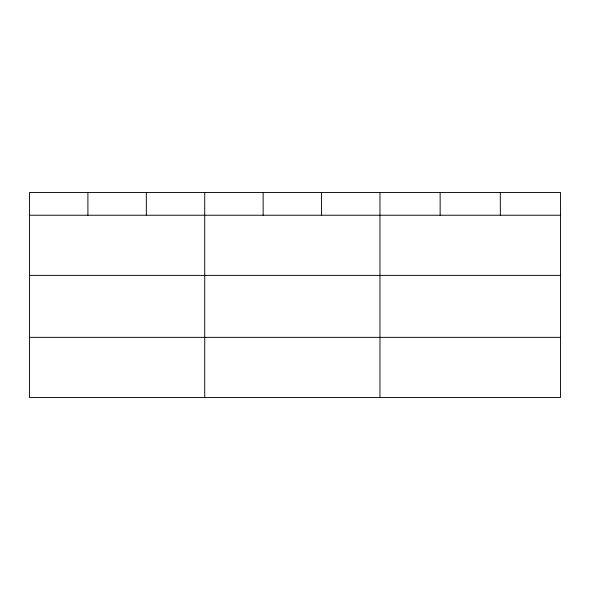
<?xml version="1.0" encoding="UTF-8"?>
<svg xmlns="http://www.w3.org/2000/svg" width="590" height="590" viewBox="0 0 590 590"><rect width="100%" height="100%" fill="white"/><g stroke="black" fill="none" stroke-linecap="round" stroke-linejoin="round"><path stroke-width="0.89" d="M560.5 275.382L560.5 192.495L29.5 192.495L29.5 397.505L560.5 397.505L560.5 275.382L29.5 275.382M29.5 215.239L560.5 215.239M29.5 337.355L560.5 337.355M500.32 192.495L500.32 215.239M440.14 192.495L440.14 215.239M379.96 192.495L379.96 397.505M321.55 192.495L321.55 215.239M263.14 192.495L263.14 215.239M204.73 192.495L204.73 397.505M146.32 192.495L146.32 215.239M87.91 192.495L87.91 215.239"/></g></svg>
